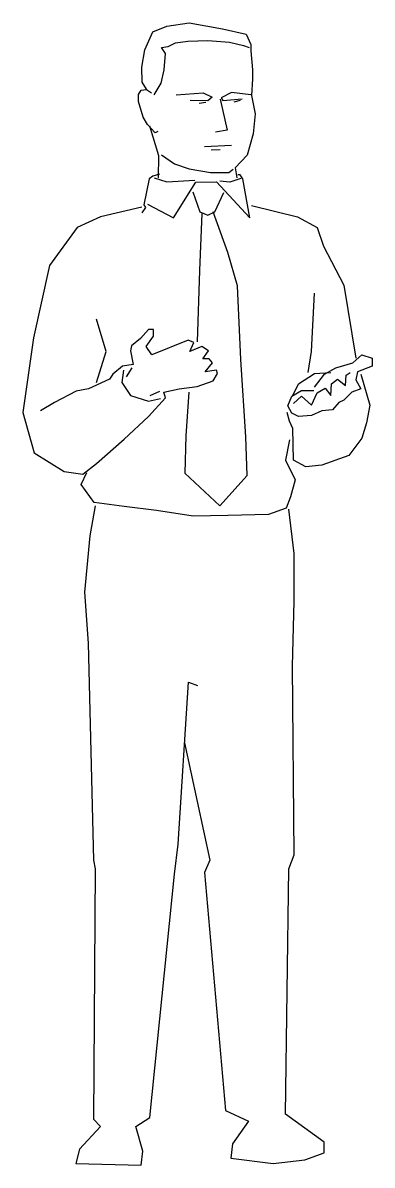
# Model space of a CAD drawing. Header units: millimetres. Extents: x -1633.04 to -1632.46, y 1849.98 to 1851.88.
import ezdxf

# ---------------------------------------------------------------- set-up
doc = ezdxf.new("R2010")
doc.units = ezdxf.units.MM
doc.header["$LTSCALE"] = 10
doc.layers.add('Humanos', color=2, linetype='Continuous')

msp = doc.modelspace()

# ---------------------------------------------------------------- linework, layer by layer
at = {"layer": 'Humanos'}
for p, q in [((-1632.8231, 1851.6259), (-1632.8016, 1851.6196)), ((-1632.8016, 1851.6196), (-1632.7549, 1851.6223)), ((-1632.6965, 1851.6187), (-1632.7135, 1851.6205)), ((-1632.6785, 1851.625), (-1632.6965, 1851.6187)), ((-1632.869, 1851.2946), (-1632.8595, 1851.3095)), ((-1632.8298, 1851.2635), (-1632.8135, 1851.2703))]:
    msp.add_line(p, q, dxfattribs=at)
for points in [[(-1632.8357, 1851.7739), (-1632.8429, 1851.7856), (-1632.8438, 1851.8107), (-1632.8384, 1851.8394), (-1632.8249, 1851.8691), (-1632.8016, 1851.8789), (-1632.7647, 1851.8843), (-1632.709, 1851.8744), (-1632.6695, 1851.8655), (-1632.6614, 1851.8484), (-1632.6614, 1851.8376), (-1632.6587, 1851.8062), (-1632.6587, 1851.791), (-1632.6605, 1851.7632), (-1632.6543, 1851.7327), (-1632.6579, 1851.6994), (-1632.6677, 1851.6636), (-1632.6875, 1851.6429), (-1632.6848, 1851.6259)], [(-1632.8231, 1851.7641), (-1632.8114, 1851.7838), (-1632.806, 1851.8062), (-1632.8042, 1851.8332), (-1632.8105, 1851.843), (-1632.7998, 1851.8448), (-1632.7872, 1851.8511), (-1632.7665, 1851.8538), (-1632.7333, 1851.8547), (-1632.6974, 1851.852), (-1632.674, 1851.8466), (-1632.6641, 1851.843)], [(-1632.8168, 1851.703), (-1632.8213, 1851.7012), (-1632.8339, 1851.7147), (-1632.8411, 1851.7273), (-1632.8492, 1851.7533), (-1632.8492, 1851.765), (-1632.8447, 1851.7721), (-1632.8357, 1851.773), (-1632.8276, 1851.7677)], [(-1632.7863, 1851.7641), (-1632.7414, 1851.7677), (-1632.7261, 1851.7605), (-1632.7333, 1851.7542), (-1632.7629, 1851.7551)], [(-1632.6614, 1851.7641), (-1632.6938, 1851.7685), (-1632.7108, 1851.7596), (-1632.7081, 1851.7551), (-1632.6758, 1851.7578)], [(-1632.7369, 1851.7515), (-1632.7477, 1851.7497)], [(-1632.7126, 1851.7569), (-1632.701, 1851.7057), (-1632.7207, 1851.7021)], [(-1632.6794, 1851.7551), (-1632.6902, 1851.7524)], [(-1632.8159, 1851.6259), (-1632.815, 1851.6627), (-1632.8303, 1851.712)], [(-1632.6938, 1851.6797), (-1632.7387, 1851.6779)], [(-1632.7279, 1851.6725), (-1632.7126, 1851.6734)], [(-1632.8105, 1851.6645), (-1632.789, 1851.6492), (-1632.7647, 1851.6411), (-1632.7288, 1851.6348), (-1632.6983, 1851.6348), (-1632.6911, 1851.6402)], [(-1632.8141, 1851.6321), (-1632.8249, 1851.6286), (-1632.8312, 1851.6241), (-1632.8402, 1851.581), (-1632.8375, 1851.5765), (-1632.8438, 1851.5675)], [(-1632.8339, 1851.5819), (-1632.7908, 1851.5595), (-1632.7531, 1851.6187), (-1632.7189, 1851.6196), (-1632.6632, 1851.5595), (-1632.6749, 1851.6241), (-1632.6794, 1851.6312), (-1632.683, 1851.6312)], [(-1632.7584, 1851.6025), (-1632.7468, 1851.5693), (-1632.7333, 1851.5639), (-1632.7216, 1851.5693), (-1632.7064, 1851.6016)], [(-1632.8433, 1851.5773), (-1632.9123, 1851.561), (-1632.9516, 1851.5434), (-1632.9976, 1851.4799), (-1633.0246, 1851.3595), (-1633.0422, 1851.2351), (-1633.0233, 1851.1675), (-1632.9732, 1851.1364), (-1632.9421, 1851.1324), (-1632.9191, 1851.1499), (-1632.8731, 1851.1905), (-1632.8325, 1851.2284), (-1632.804, 1851.2595), (-1632.8068, 1851.2689), (-1632.781, 1851.2744), (-1632.7513, 1851.2784), (-1632.7242, 1851.2879), (-1632.7174, 1851.3), (-1632.7188, 1851.3055), (-1632.7377, 1851.3028), (-1632.7256, 1851.3176), (-1632.731, 1851.3244), (-1632.7418, 1851.3244), (-1632.7323, 1851.3379), (-1632.7431, 1851.3447), (-1632.7634, 1851.3366), (-1632.7567, 1851.3514), (-1632.7662, 1851.3555), (-1632.8271, 1851.3311), (-1632.8365, 1851.3447), (-1632.8243, 1851.3622), (-1632.8243, 1851.3731), (-1632.8325, 1851.3731), (-1632.846, 1851.3582), (-1632.8609, 1851.346), (-1632.8622, 1851.3379), (-1632.8582, 1851.3149), (-1632.8758, 1851.3122), (-1632.892, 1851.2987), (-1632.8974, 1851.2906), (-1632.9326, 1851.2744), (-1632.9529, 1851.2703), (-1632.9895, 1851.2514), (-1633.0125, 1851.2378)], [(-1632.6606, 1851.58), (-1632.5834, 1851.561), (-1632.551, 1851.5434), (-1632.5401, 1851.5123), (-1632.5063, 1851.4474), (-1632.486, 1851.3257)], [(-1632.7648, 1851.2689), (-1632.7702, 1851.1959), (-1632.7716, 1851.1337), (-1632.7134, 1851.0796), (-1632.6674, 1851.1297), (-1632.6701, 1851.1946), (-1632.6782, 1851.323), (-1632.6836, 1851.4461), (-1632.6998, 1851.5015), (-1632.7242, 1851.5691)], [(-1632.7431, 1851.5664), (-1632.7472, 1851.4718), (-1632.7513, 1851.3528)], [(-1632.5659, 1851.3014), (-1632.5604, 1851.3366), (-1632.555, 1851.4339)], [(-1632.9191, 1851.2852), (-1632.9028, 1851.3366), (-1632.9191, 1851.3906)], [(-1632.555, 1851.2771), (-1632.5388, 1851.2987), (-1632.5198, 1851.3095), (-1632.4914, 1851.3176), (-1632.4765, 1851.3311), (-1632.4589, 1851.3257), (-1632.4589, 1851.3122), (-1632.4833, 1851.3028), (-1632.486, 1851.2892), (-1632.4779, 1851.2744), (-1632.4928, 1851.2689), (-1632.5063, 1851.2554), (-1632.5144, 1851.2514), (-1632.5252, 1851.2392), (-1632.5428, 1851.2378), (-1632.5604, 1851.2297), (-1632.5821, 1851.2284), (-1632.5929, 1851.2338), (-1632.5997, 1851.246), (-1632.5929, 1851.2622), (-1632.5767, 1851.2716), (-1632.5564, 1851.2716)], [(-1632.8744, 1851.3055), (-1632.8771, 1851.2852), (-1632.8622, 1851.2635), (-1632.8325, 1851.2541), (-1632.8122, 1851.2581)], [(-1632.4779, 1851.2987), (-1632.463, 1851.2473), (-1632.4684, 1851.2176), (-1632.4765, 1851.1919), (-1632.4982, 1851.1635), (-1632.5428, 1851.1472), (-1632.5699, 1851.1445), (-1632.5902, 1851.1554), (-1632.5916, 1851.2081), (-1632.597, 1851.2203), (-1632.601, 1851.2351)], [(-1632.5916, 1851.2635), (-1632.5821, 1851.2825), (-1632.555, 1851.3), (-1632.528, 1851.3014)], [(-1632.5902, 1851.25), (-1632.5767, 1851.2622), (-1632.5604, 1851.2473), (-1632.551, 1851.2676), (-1632.5374, 1851.2757), (-1632.528, 1851.2635), (-1632.5266, 1851.2825), (-1632.5171, 1851.2906), (-1632.5036, 1851.2798), (-1632.5022, 1851.2973), (-1632.4955, 1851.3014)], [(-1632.597, 1851.1892), (-1632.6037, 1851.1554), (-1632.5875, 1851.1229), (-1632.5956, 1851.0945), (-1632.6024, 1851.0756), (-1632.6322, 1851.0648), (-1632.6998, 1851.0634), (-1632.758, 1851.0621), (-1632.8189, 1851.0715), (-1632.8731, 1851.0783), (-1632.9231, 1851.085), (-1632.9448, 1851.1148), (-1632.9353, 1851.1351)], [(-1632.9213, 1851.0795), (-1632.9301, 1851.0295), (-1632.939, 1850.9355), (-1632.9331, 1850.8503), (-1632.9243, 1850.4889), (-1632.9213, 1850.4742), (-1632.9243, 1850.057), (-1632.9125, 1850.0453), (-1632.9478, 1850.0071), (-1632.9537, 1849.9836), (-1632.8449, 1849.9806), (-1632.8419, 1850.0041), (-1632.8537, 1850.0453), (-1632.8302, 1850.06), (-1632.789, 1850.4654), (-1632.7831, 1850.5154)], [(-1632.7721, 1850.6843), (-1632.7302, 1850.4889), (-1632.739, 1850.4683), (-1632.7037, 1850.0717), (-1632.6655, 1850.0541), (-1632.692, 1850.0159), (-1632.6949, 1849.9924), (-1632.6243, 1849.9836), (-1632.5714, 1849.9895), (-1632.539, 1850.0012), (-1632.539, 1850.0188), (-1632.6037, 1850.0658), (-1632.5979, 1850.4742), (-1632.589, 1850.4977), (-1632.592, 1850.8121), (-1632.589, 1850.9208), (-1632.589, 1851.0001), (-1632.5979, 1851.0736)], [(-1632.7831, 1850.5154), (-1632.7655, 1850.7857), (-1632.7508, 1850.7798)]]:
    msp.add_lwpolyline(points, dxfattribs=at)

doc.saveas('drawing.dxf')
